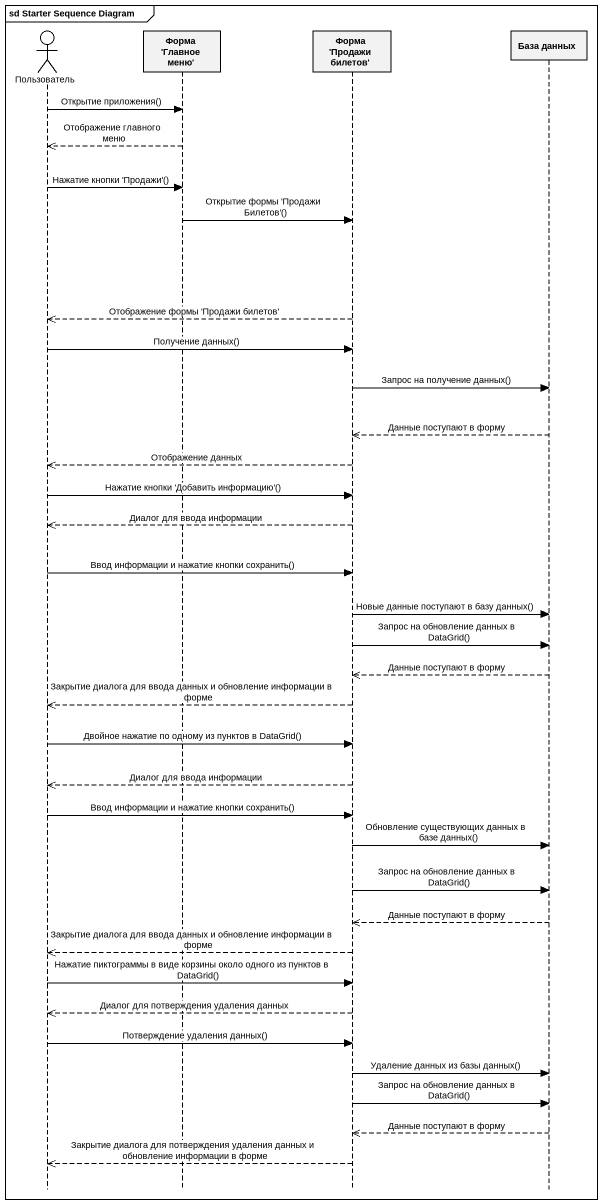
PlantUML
@startuml
mainframe sd Starter Sequence Diagram
hide footbox
actor Пользователь
participant "Форма 'Главное меню'" as Форма_Главное_меню
participant "Форма 'Продажи билетов'" as Форма_Продажи_билетов
participant "База данных" as База_данных

Пользователь -> Форма_Главное_меню : Открытие приложения()
Форма_Главное_меню -->> Пользователь : Отображение главного меню
Пользователь -> Форма_Главное_меню : Нажатие кнопки 'Продажи'()
Форма_Главное_меню -> Форма_Продажи_билетов : Открытие формы 'Продажи Билетов'()
Форма_Продажи_билетов -->> Пользователь : Отображение формы 'Продажи билетов'
Пользователь -> Форма_Продажи_билетов : Получение данных()
Форма_Продажи_билетов -> База_данных : Запрос на получение данных()
База_данных -->> Форма_Продажи_билетов : Данные поступают в форму
Форма_Продажи_билетов -->> Пользователь : Отображение данных
Пользователь -> Форма_Продажи_билетов : Нажатие кнопки 'Добавить информацию'()
Форма_Продажи_билетов -->> Пользователь : Диалог для ввода информации
Пользователь -> Форма_Продажи_билетов : Ввод информации и нажатие кнопки сохранить()
Форма_Продажи_билетов -> База_данных : Новые данные поступают в базу данных()
Форма_Продажи_билетов -> База_данных : Запрос на обновление данных в DataGrid()
База_данных -->> Форма_Продажи_билетов : Данные поступают в форму
Форма_Продажи_билетов -->> Пользователь : Закрытие диалога для ввода данных и обновление информации в форме
Пользователь -> Форма_Продажи_билетов : Двойное нажатие по одному из пунктов в DataGrid()
Форма_Продажи_билетов -->> Пользователь : Диалог для ввода информации
Пользователь -> Форма_Продажи_билетов : Ввод информации и нажатие кнопки сохранить()
Форма_Продажи_билетов -> База_данных : Обновление существующих данных в базе данных()
Форма_Продажи_билетов -> База_данных : Запрос на обновление данных в DataGrid()
База_данных -->> Форма_Продажи_билетов : Данные поступают в форму
Форма_Продажи_билетов -->> Пользователь : Закрытие диалога для ввода данных и обновление информации в форме
Пользователь -> Форма_Продажи_билетов : Нажатие пиктограммы в виде корзины около одного из пунктов в DataGrid()
Форма_Продажи_билетов -->> Пользователь : Диалог для потверждения удаления данных
Пользователь -> Форма_Продажи_билетов : Потверждение удаления данных()
Форма_Продажи_билетов -> База_данных : Удаление данных из базы данных()
Форма_Продажи_билетов -> База_данных : Запрос на обновление данных в DataGrid()
База_данных -->> Форма_Продажи_билетов : Данные поступают в форму
Форма_Продажи_билетов -->> Пользователь : Закрытие диалога для потверждения удаления данных и обновление информации в форме
@enduml
